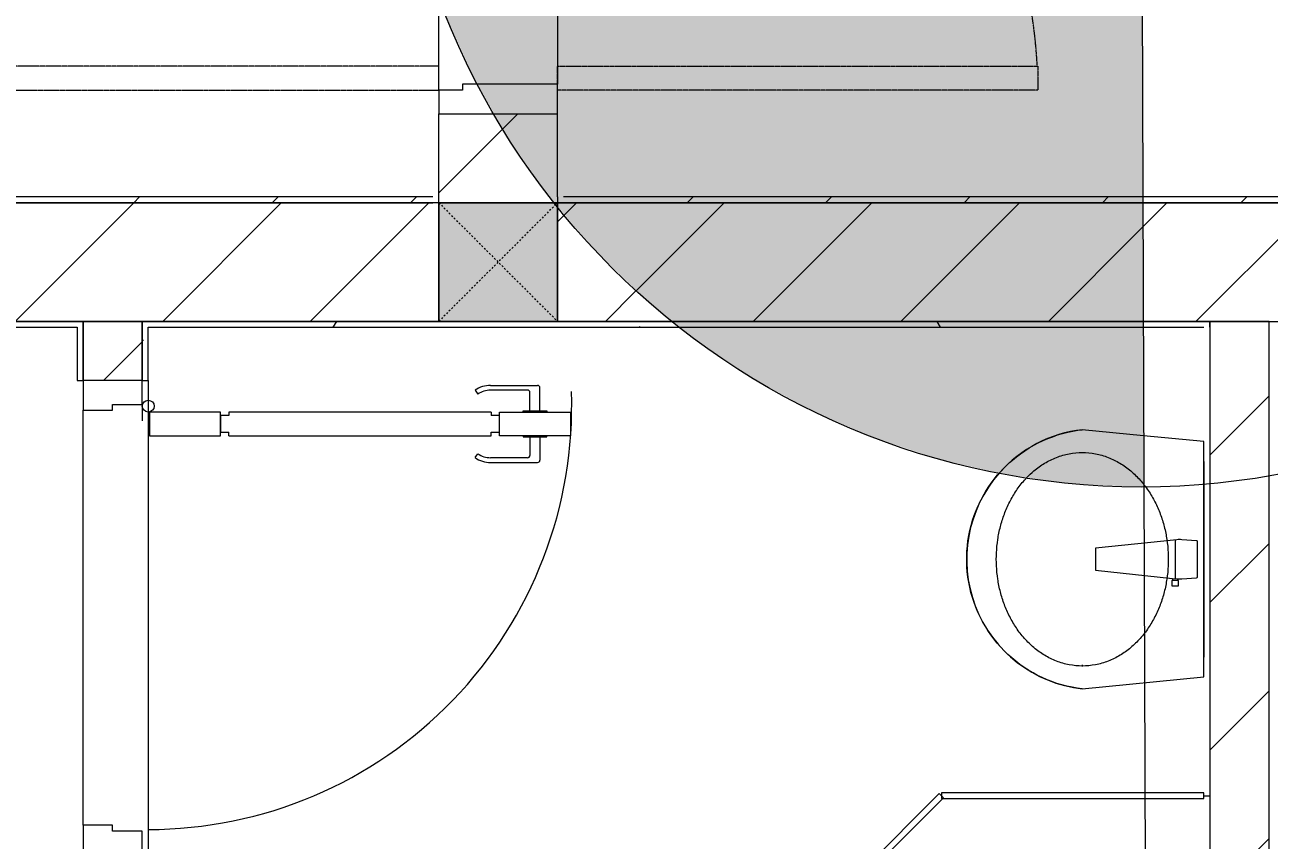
# Model space of a CAD drawing. Header units: millimetres. Extents: x -24439 to 198341, y -52871 to 149926.
# Drawn here: x 55755 to 57853, y 32462 to 33837 of the extents above; entities that cross this region are included whole.
import ezdxf

# ---------------------------------------------------------------- set-up
doc = ezdxf.new("R2010")
doc.units = ezdxf.units.MM
for name, pattern in [('Dash', [6, 3, -3]), ('Grid Line', [22.225, 12.7, -3.175, 3.175, -3.175]), ('NET VAN', [1.06, 0.53, -0.53])]:
    doc.linetypes.add(name, pattern=pattern)
for name, color, linetype, lineweight in [('0-1', 7, 'Continuous', 5), ('A-DETL-GENF-1', 9, 'Continuous', 9), ('A-DETL-GENF-2', 9, 'NET VAN', 9), ('A-DOOR', 31, 'Continuous', 9), ('A-DOOR-1', 9, 'Continuous', 9), ('A-DOOR-FRAM', 31, 'Continuous', 9), ('A-FLOR-1', 9, 'Continuous', 9), ('A-GLAZ-CURT-1', 9, 'Continuous', 9), ('A-WALL', 113, 'Continuous', 9), ('A-WALL-1', 253, 'Continuous', 18), ('A-WALL-2', 9, 'Continuous', 9), ('A-WALL-3', 113, 'Continuous', 18), ('A-WALL-PATT-1', 10, 'Continuous', 9), ('A-WALL-PATT-2', 9, 'Continuous', 9), ('A-WALL-PATT-3', 111, 'Continuous', 9), ('G-IMPT-1', 9, 'Continuous', 9), ('G-IMPT-6', 7, 'Continuous', 9), ('I-WALL-1', 253, 'Continuous', 18), ('I-WALL-2', 9, 'Continuous', 9), ('I-WALL-3', 2, 'Continuous', 18), ('P-SANR-FIXT-1', 9, 'Continuous', 9), ('P-SANR-FIXT-2', 221, 'Continuous', 9), ('S-COLS', 52, 'Continuous', 9), ('S-COLS-1', 254, 'Continuous', 5), ('S-COLS-4', 52, 'Continuous', 18), ('S-COLS-5', 52, 'Dash', 9), ('S-COLS-HDLN', 52, 'Dash', 9), ('S-GRID-1', 1, 'Grid Line', 9)]:
    doc.layers.add(name, color=color, linetype=linetype, lineweight=lineweight)
doc.layers.add('G-IMPT-4', color=9, linetype='Continuous', lineweight=9, transparency=0.5)
doc.styles.add('Arial_4', font='arial_0.ttf', dxfattribs={"height": 1000})
pattern_1 = [(45, (0, 0), (-124.4508, 124.4508), [])]
pattern_2 = [(45, (0, 0), (-116.67262, 116.67262), [])]
pattern_3 = [(0, (0, 0), (894.08, 223.52), [73.762, -596.798, 73.762, -596.798, -3576.32]), (0, (0, 0), (894.08, 223.52), [-1341.12, 73.762, -1267.358, 73.762, -596.798, -1564.64]), (0, (0, 0), (894.08, 223.52), [-3352.8, 73.762, -373.278, 73.762, -1043.838]), (120, (335.28, 111.76), (-640.614, 662.536), [73.762, -596.798, 73.762, -4173.118]), (120, (335.28, 111.76), (-640.614, 662.536), [-744.322, -596.798, 73.762, -1267.358, -2235.2]), (120, (335.28, 111.76), (-640.614, 662.536), [-2682.24, 73.762, -596.798, 73.762, -1490.878]), (120, (335.28, 111.76), (-640.614, 662.536), [-3426.562, -373.278, 73.762, -1043.838]), (240, (447.04, 558.8), (-253.466, -886.056), [73.762, -596.798, 73.762, -4173.118]), (240, (447.04, 558.8), (-253.466, -886.056), [-744.322, -596.798, 73.762, -1267.358, -2235.2]), (240, (447.04, 558.8), (-253.466, -886.056), [-2682.24, 73.762, -596.798, 73.762, -1490.878]), (240, (447.04, 558.8), (-253.466, -886.056), [-3426.562, -373.278, 73.762, -1043.838])]

# ---------------------------------------------------------------- blocks, each defined once
blk = doc.blocks.new('DOOR_CW_01 CANH MO-PANEL KINH - DIG_02-800x2200-CỬA NHÔM KÍNH-400864-TKCS_MB ĐỊNH VỊ CAO ĐỘ THIẾT KẾ')
at = {"layer": 'A-DETL-GENF-1'}
for p, q in [((-347, 772), (-307, 772)), ((-347, 652), (-347, 772)), ((-307, 772), (-307, 652)), ((-392, 637), (-392, 716.5)), ((-349, 720.5), (-388, 720.5)), ((-349, 731.8), (-347, 731.8)), ((-349, 692.2), (-349, 731.8)), ((-347, 692.2), (-347, 731.8)), ((-307, 692.2), (-307, 731.8)), ((-305, 731.8), (-307, 731.8)), ((-305, 692.2), (-305, 731.8)), ((-305, 720.5), (-266, 720.5)), ((-262, 637), (-262, 716.5)), ((-384, 699.5), (-384, 637)), ((-349, 703.5), (-380, 703.5)), ((-305, 703.5), (-274, 703.5)), ((-270, 699.5), (-270, 637)), ((-347, 692.2), (-349, 692.2)), ((-307, 692.2), (-305, 692.2)), ((-307, 652), (-347, 652)), ((-313, 652), (-341, 652)), ((-341, 652), (-341, 638)), ((-313, 638), (-313, 652)), ((-347, 638), (-341, 638)), ((-347, 638), (-347, 196)), ((-307, 638), (-313, 638)), ((-307, 196), (-307, 638)), ((-383.9, 611.2), (-377.3, 615.8)), ((-270.1, 611.2), (-276.7, 615.8)), ((-347, 196), (-341, 196)), ((-341, 196), (-341, 182)), ((-307, 196), (-313, 196)), ((-313, 182), (-313, 196)), ((-307, 182), (-347, 182)), ((-347, 182), (-347, 62)), ((-341, 182), (-313, 182)), ((-307, 62), (-307, 182)), ((-347, 62), (-307, 62))]:
    blk.add_line(p, q, dxfattribs=at)
blk.add_circle((-357, 60), 10, dxfattribs=at)
for centre, radius, start, end in [((-357, 60), 714, 360, 92), ((-388, 716.5), 4, 90, 180), ((-266, 716.5), 4, 0, 90), ((-380, 699.5), 4, 90, 180), ((-274, 699.5), 4, 0, 90), ((-347, 637), 45, 180, 215), ((-347, 637), 37, 180, 215), ((-307, 637), 37, 325, 0), ((-307, 637), 45, 325, 0)]:
    blk.add_arc(centre, radius, start, end, dxfattribs=at)
at = {"layer": 'A-DOOR-1'}
for p, q in [((-360, 50), (-400, 50)), ((-400, 50), (-400, -50)), ((-360, 0), (-360, 50)), ((-357, 50), (-332, 50)), ((400, 50), (360, 50)), ((360, 50), (360, 0)), ((400, -50), (400, 50)), ((-350, 0), (-360, 0)), ((-350, -50), (-350, 0)), ((360, 0), (350, 0)), ((350, 0), (350, -50)), ((-400, -50), (-350, -50)), ((350, -50), (400, -50))]:
    blk.add_line(p, q, dxfattribs=at)
blk = doc.blocks.new('bonruatreo - Chậu rửa-V14-TKCS_MB ĐỊNH VỊ CAO ĐỘ THIẾT KẾ')
at = {"layer": 'P-SANR-FIXT-1'}
for p, q in [((-218.6, 205), (-198.4, 0)), ((-177.8, 205), (-180.6, 205)), ((208.4, 101.6), (218.6, 205)), ((198.4, 0), (208.4, 101.6)), ((-198.4, 0), (198.4, 0)), ((165, 0), (-165, 0))]:
    blk.add_line(p, q, dxfattribs=at)
at = {"layer": 'P-SANR-FIXT-1', "flags": 128}
for points in [[(-218.6, 205), (-217.4, 213.7), (-215.9, 222.4), (-214, 231), (-211.8, 239.5), (-209.3, 247.9), (-206.4, 256.2), (-203.2, 264.4), (-199.6, 272.5), (-195.8, 280.4), (-191.6, 288.1), (-187.1, 295.7), (-182.3, 303.1), (-177.3, 310.3), (-171.9, 317.3), (-166.3, 324.1), (-160.4, 330.6), (-154.2, 336.9), (-147.8, 342.9), (-141.2, 348.7), (-134.3, 354.2), (-127.3, 359.4), (-120, 364.4), (-112.5, 369), (-104.9, 373.4), (-97.1, 377.4), (-89.1, 381.2), (-81, 384.6), (-72.7, 387.6), (-64.4, 390.4), (-55.9, 392.8), (-47.3, 394.8), (-38.7, 396.6), (-30, 397.9), (-21.3, 399), (-12.5, 399.6), (-3.7, 400), (5.1, 399.9), (13.9, 399.6), (22.6, 398.8), (31.4, 397.8), (40.1, 396.3), (48.7, 394.5), (57.2, 392.4), (65.7, 390), (74, 387.2), (82.2, 384.1), (90.3, 380.6), (98.3, 376.8), (106.1, 372.7), (113.7, 368.3), (121.1, 363.6), (128.4, 358.7), (135.4, 353.4), (142.2, 347.8), (145.4, 345.1)], [(145.4, 345.1), (148.8, 342), (155.2, 335.9), (161.3, 329.6)], [(163.1, 327.6), (167.2, 323), (172.8, 316.2), (178.1, 309.2), (183.1, 302), (187.8, 294.6), (192.2, 287), (196.4, 279.2), (200.2, 271.3), (203.7, 263.2), (206.8, 255), (209.7, 246.6), (212.2, 238.2), (214.3, 229.7), (216.1, 221.1), (217.6, 212.4), (218.6, 205)]]:
    blk.add_lwpolyline(points, dxfattribs=at)
at = {"layer": 'P-SANR-FIXT-1'}
for start, end in [(48.4935, 173.475), (6.525, 48.4935)]:
    blk.add_arc((0, 180), 220, start, end, dxfattribs=at)
for points, knots in [([(-180, 205), (-180, 212.4), (-178.6, 227.3), (-172.4, 248.8), (-162.5, 268.9), (-149.4, 287), (-133.8, 303), (-116.1, 316.6), (-96.9, 327.9), (-76.5, 336.8), (-55.2, 343.5), (-33.3, 347.9), (-11.2, 350.1), (11.1, 350.1), (33.3, 347.9), (55.2, 343.5), (76.5, 336.8), (96.9, 327.9), (116.1, 316.6), (129.6, 306.2), (136.5, 299.8), (138, 298.4)], [-1, -1, -1, -1, -0.9565217, -0.9130435, -0.8695652, -0.826087, -0.7826087, -0.7391304, -0.6956522, -0.6521739, -0.6086957, -0.5652174, -0.5217391, -0.4782609, -0.4347826, -0.3913043, -0.3478261, -0.3043478, -0.2608696, -0.2173913, -0.2054606, -0.2054606, -0.2054606, -0.2054606]), ([(138, 298.4), (141.9, 294.7), (150.7, 285.3), (162.5, 268.8), (172.4, 248.8), (178.6, 227.3), (180, 212.4), (180, 205)], [-0.2054606, -0.2054606, -0.2054606, -0.2054606, -0.173913, -0.1304348, -0.0869565, -0.0434783, 0, 0, 0, 0]), ([(125.8, 101.1), (122.6, 98.5), (113.3, 91.7), (96.9, 82.1), (76.5, 73.2), (55.2, 66.5), (33.3, 62.1), (11.1, 59.9), (-11.2, 59.9), (-33.3, 62.1), (-55.2, 66.5), (-76.5, 73.2), (-96.9, 82.1), (-116.1, 93.4), (-133.8, 107), (-149.4, 123), (-162.5, 141.1), (-172.4, 161.2), (-178.6, 182.7), (-180, 197.6), (-180, 205)], [-0.7631436, -0.7631436, -0.7631436, -0.7631436, -0.7391304, -0.6956522, -0.6521739, -0.6086957, -0.5652174, -0.5217391, -0.4782609, -0.4347826, -0.3913043, -0.3478261, -0.3043478, -0.2608696, -0.2173913, -0.173913, -0.1304348, -0.0869565, -0.0434783, 0, 0, 0, 0]), ([(180, 205), (180, 197.6), (178.6, 182.7), (172.4, 161.2), (162.5, 141.2), (149.5, 123), (136.7, 110), (128.5, 103.1), (125.8, 101.1)], [-1, -1, -1, -1, -0.9565217, -0.9130435, -0.8695652, -0.826087, -0.7826087, -0.7631436, -0.7631436, -0.7631436, -0.7631436])]:
    blk.add_open_spline(points, degree=3, knots=knots, dxfattribs=at)
at = {"layer": 'P-SANR-FIXT-2'}
for p, q in [((-18.5, 182.5), (-32.2, 52.9)), ((18.5, 182.5), (-18.5, 182.5)), ((33, 45.4), (18.5, 182.5)), ((-35.6, 54.2), (-44.7, 54.2)), ((-44.7, 54.2), (-44.7, 42.8)), ((-44.7, 42.8), (-35.6, 42.8)), ((-35.6, 52.9), (-35.6, 54.2)), ((-32.2, 52.9), (-35.6, 52.9)), ((-35.6, 44.2), (-35.6, 52.9)), ((-35.6, 42.8), (-35.6, 44.2)), ((-35.6, 44.2), (-33.1, 44.2)), ((-32.2, 52.9), (-33.1, 44.2)), ((32.7, 48.5), (-32.7, 48.5)), ((-33, 37.3), (-31.4, 12.2)), ((31.4, 12.2), (33, 37.3)), ((-30.2, 11), (30.2, 11))]:
    blk.add_line(p, q, dxfattribs=at)
for centre, radius, start, end in [((5.5, 41.4), 38.7, 175.8543, 186.034), ((-5.5, 41.4), 38.7, 353.966, 6.034), ((-30.1, 12.3), 1.3, 183.5997, 268.7722), ((30.1, 12.3), 1.3, 271.2278, 356.4003)]:
    blk.add_arc(centre, radius, start, end, dxfattribs=at)
blk = doc.blocks.new('System Panel - Glazed-921742-TKCS_MB ĐỊNH VỊ CAO ĐỘ THIẾT KẾ')
at = {"layer": 'A-GLAZ-CURT-1'}
for p, q in [((221.3, 5), (-221.3, 5)), ((-221.3, 5), (-221.3, -5)), ((221.3, -5), (221.3, 5)), ((-221.3, -5), (221.3, -5))]:
    blk.add_line(p, q, dxfattribs=at)
blk = doc.blocks.new('System Panel - Glazed-579379-TKCS_MB ĐỊNH VỊ CAO ĐỘ THIẾT KẾ')
at = {"layer": 'A-GLAZ-CURT-1'}
for p, q in [((350.6, 5), (-350.6, 5)), ((-350.6, 5), (-350.6, -5)), ((350.6, -5), (350.6, 5)), ((-350.6, -5), (350.6, -5))]:
    blk.add_line(p, q, dxfattribs=at)
blk = doc.blocks.new('NCV_TKTC_TANG 1_rvt-1-TKCS_MB ĐỊNH VỊ CAO ĐỘ THIẾT KẾ')
at = {"layer": 'A-WALL-PATT-1'}
h = blk.add_hatch(dxfattribs=at)
h.set_pattern_fill('FP_2', color=256, style=0, pattern_type=2)
h.set_pattern_definition(pattern_1)
h.paths.add_polyline_path([(55952.6, 31336.9), (55952.6, 32436.9), (55852.6, 32436.9), (55852.6, 31336.9)])
h.paths.add_polyline_path([(55902.6, 33236.9), (55952.6, 33236.9), (55952.6, 33336.9), (55852.6, 33336.9), (55852.6, 33236.9)])
h = blk.add_hatch(dxfattribs=at)
h.set_pattern_fill('FP_4', color=256, style=0, pattern_type=2)
h.set_pattern_definition(pattern_3)
h.paths.add_polyline_path([(55962.6, 31336.9), (55962.6, 32436.9), (55952.6, 32436.9), (55952.6, 31336.9)])
h.paths.add_polyline_path([(55952.6, 33236.9), (55962.6, 33236.9), (55962.6, 33336.9), (55952.6, 33336.9), (55952.6, 33236.9)])
h = blk.add_hatch(dxfattribs=at)
h.set_pattern_fill('FP_4', color=256, style=0, pattern_type=2)
h.set_pattern_definition(pattern_3)
h.paths.add_polyline_path([(56859.2, 33326.9), (56846.9, 33336.9), (55962.6, 33336.9), (55962.6, 33326.9), (56799.1, 33326.9)])
h.paths.add_polyline_path([(57752.6, 33326.9), (57752.6, 33336.9), (57640.3, 33336.9), (57641.2, 33326.9), (57742.6, 33326.9)])
h = blk.add_hatch(dxfattribs=at)
h.set_pattern_fill('FP_4', color=256, style=0, pattern_type=2)
h.set_pattern_definition(pattern_3)
h.paths.add_polyline_path([(57636.8, 33326.9), (57640.3, 33327.5), (57640.3, 33336.9), (56846.9, 33336.9), (56859.2, 33326.9), (57549.1, 33326.9)])
h = blk.add_hatch(dxfattribs=at)
h.set_pattern_fill('FP_2', color=256, style=0, pattern_type=2)
h.set_pattern_definition(pattern_1)
h.paths.add_polyline_path([(57848.4, 28936.9), (57852.6, 28936.9), (57852.6, 31236.9), (57752.6, 31236.9), (57752.6, 28936.9)])
h.paths.add_polyline_path([(57757.3, 31336.9), (57852.6, 31336.9), (57852.6, 33336.9), (57752.6, 33336.9), (57752.6, 31336.9)])
at = {"layer": 'A-WALL-PATT-2'}
h = blk.add_hatch(dxfattribs=at)
h.set_pattern_fill('FP_3', color=256, style=0, pattern_type=2)
h.set_pattern_definition(pattern_2)
h.paths.add_polyline_path([(52977.6, 33326.9), (55842.6, 33326.9), (55842.6, 33336.9), (52977.6, 33336.9)])
h = blk.add_hatch(dxfattribs=at)
h.set_pattern_fill('FP_3', color=256, style=0, pattern_type=2)
h.set_pattern_definition(pattern_2)
h.paths.add_polyline_path([(55842.6, 28936.9), (55852.6, 28936.9), (55852.6, 32436.9), (55842.6, 32436.9), (55842.6, 28946.9)])
h.paths.add_polyline_path([(55842.6, 33236.9), (55852.6, 33236.9), (55852.6, 33336.9), (55842.6, 33336.9), (55842.6, 33244.9)])
at = {"layer": 'A-FLOR-1'}
for p, q in [((55852.6, 32486.9), (55852.6, 33186.9)), ((57742.6, 32536.9), (57752.6, 32536.9))]:
    blk.add_line(p, q, dxfattribs=at)
at = {"layer": 'A-WALL-1'}
for p, q in [((55952.6, 33336.9), (55852.6, 33336.9)), ((57752.6, 33336.9), (57752.6, 31346.9)), ((57852.6, 33336.9), (57752.6, 33336.9)), ((57852.6, 31336.9), (57852.6, 33336.9))]:
    blk.add_line(p, q, dxfattribs=at)
at = {"layer": 'A-WALL-2'}
for p, q in [((55852.6, 33336.9), (55852.6, 33236.9)), ((55852.6, 33236.9), (55852.6, 33336.9)), ((55952.6, 33236.9), (55952.6, 33336.9)), ((55952.6, 33336.9), (55952.6, 33236.9)), ((55852.6, 32486.9), (55852.6, 33186.9))]:
    blk.add_line(p, q, dxfattribs=at)
at = {"layer": 'I-WALL-1'}
for p, q in [((55842.6, 33336.9), (52977.6, 33336.9)), ((55852.6, 33336.9), (55842.6, 33336.9)), ((55962.6, 33336.9), (55952.6, 33336.9)), ((56846.9, 33336.9), (55962.6, 33336.9)), ((57640.3, 33336.9), (56846.9, 33336.9)), ((57752.6, 33336.9), (57640.3, 33336.9)), ((57752.6, 33326.9), (57752.6, 33336.9)), ((52987.6, 33326.9), (55842.6, 33326.9)), ((55842.6, 33326.9), (55842.6, 33236.9)), ((55962.6, 33236.9), (55962.6, 33326.9)), ((55962.6, 33326.9), (56859.2, 33326.9)), ((56859.2, 33326.9), (57640.3, 33326.9)), ((57640.3, 33326.9), (57742.6, 33326.9)), ((55842.6, 33236.9), (55852.6, 33236.9)), ((55952.6, 33236.9), (55962.6, 33236.9))]:
    blk.add_line(p, q, dxfattribs=at)
at = {"layer": 'I-WALL-2'}
blk.add_line((55962.6, 33236.9), (55962.6, 32436.9), dxfattribs=at)
at = {"layer": 'A-DOOR-1', "rotation": 269.9999999999989}
blk.add_blockref('DOOR_CW_01 CANH MO-PANEL KINH - DIG_02-800x2200-CỬA NHÔM KÍNH-400864-TKCS_MB ĐỊNH VỊ CAO ĐỘ THIẾT KẾ', (55902.6, 32836.9), dxfattribs=at)
at = {"layer": 'A-GLAZ-CURT-1'}
for name, p, rotation in [('System Panel - Glazed-579379-TKCS_MB ĐỊNH VỊ CAO ĐỘ THIẾT KẾ', (57052.1, 32289), 225), ('System Panel - Glazed-921742-TKCS_MB ĐỊNH VỊ CAO ĐỘ THIẾT KẾ', (57521.3, 32536.9), 180)]:
    blk.add_blockref(name, p, dxfattribs=dict(at, rotation=rotation))
at = {"layer": 'P-SANR-FIXT-1', "rotation": 90.00000000000026}
blk.add_blockref('bonruatreo - Chậu rửa-V14-TKCS_MB ĐỊNH VỊ CAO ĐỘ THIẾT KẾ', (57742.6, 32935.6), dxfattribs=at)
blk = doc.blocks.new('FD_07 - FD_07-1700x2200-CỬA ĐI 2 CÁNH-V172-TKCS_MB ĐỊNH VỊ CAO ĐỘ THIẾT KẾ')
at = {"layer": 'A-DETL-GENF-2'}
for p, q in [((-810, 910), (-810, 100)), ((-770, 910), (-810, 910)), ((-770, 100), (-770, 910)), ((770, 100), (770, 910)), ((770, 910), (810, 910)), ((810, 910), (810, 100)), ((-810, 100), (-770, 100)), ((810, 100), (770, 100)), ((-810, -910), (-810, -100)), ((-810, -100), (-770, -100)), ((-770, -100), (-770, -910)), ((810, -100), (770, -100)), ((770, -100), (770, -910)), ((810, -910), (810, -100)), ((-770, -910), (-810, -910)), ((770, -910), (810, -910))]:
    blk.add_line(p, q, dxfattribs=at)
for centre, start, end in [((-810, 100), 0, 87.1694), ((810, 100), 92.8306, 180), ((-810, -100), 317.2039, 360), ((810, -100), 180, 267.1694), ((-810, -100), 272.8306, 317.2039)]:
    blk.add_arc(centre, 810, start, end, dxfattribs=at)
at = {"layer": 'A-DOOR'}
for p, q in [((-810, 100), (-650.8, 100)), ((-650.8, 100), (-221.7, 100)), ((-221.7, 100), (810, 100)), ((-221, -100), (-800, -100)), ((800, -100), (-221, -100))]:
    blk.add_line(p, q, dxfattribs=at)
at = {"layer": 'A-DOOR-FRAM'}
for p, q in [((-810, 100), (-850, 100)), ((-850, 100), (-850, 6.4)), ((-810, 60), (-810, 100)), ((850, 100), (810, 100)), ((810, 100), (810, 60)), ((850, -100), (850, 100)), ((-800, 60), (-810, 60)), ((-800, 34.8), (-800, 60)), ((810, 60), (800, 60)), ((800, 60), (800, -100)), ((-800, -100), (-800, 34.8)), ((-850, 6.4), (-850, -100)), ((-850, -100), (-800, -100)), ((800, -100), (850, -100))]:
    blk.add_line(p, q, dxfattribs=at)
blk = doc.blocks.new('G1_SOF - BO TRU - 200x200-V305-TKCS_MB ĐỊNH VỊ CAO ĐỘ THIẾT KẾ')
at = {"layer": 'S-COLS-HDLN'}
for p, q in [((-100, 100), (100, -100)), ((97.3, 97.3), (-100, -100)), ((100, 100), (97.3, 97.3))]:
    blk.add_line(p, q, dxfattribs=at)
blk = doc.blocks.new('NCV_TKCS_251209_TONG THE HIEN TRANG SAN DUONG - NCV_TKCS_HIEN TRANG_251209a_dwg-1612995-TKCS_MB ĐỊNH VỊ CAO ĐỘ THIẾT KẾ')
at = {"layer": 'G-IMPT-4'}
h = blk.add_hatch(color=256, dxfattribs=at)
h.paths.add_polyline_path([(563539474.5, 1144993946.4), (563539106.3, 1144995153.7), (563537899.1, 1144994785.5), (563537938.5, 1144994674.8), (563537988.1, 1144994568.4), (563538056.1, 1144994454.8), (563538115.7, 1144994371.5), (563538192.7, 1144994282.8), (563538277.7, 1144994201.6), (563538369.7, 1144994128.7), (563538468.2, 1144994064.7), (563538576.3, 1144994008.4), (563538679.1, 1144993966), (563538789.5, 1144993931.9), (563538902.6, 1144993908.1), (563539017.4, 1144993894.7), (563539133, 1144993891.8), (563539248.3, 1144993899.6), (563539362.5, 1144993917.8), (563539391.4, 1144993925.2)])
h.paths.add_polyline_path([(563539106.3, 1144995153.7), (563540313.5, 1144995521.9), (563540276, 1144995627.7), (563540229.2, 1144995729.8), (563540173.6, 1144995827.3), (563540109.5, 1144995919.5), (563540037.5, 1144996005.6), (563539958.1, 1144996085), (563539871.9, 1144996157), (563539779.7, 1144996221.1), (563539674.9, 1144996280.4), (563539565, 1144996329.5), (563539450.9, 1144996367.8), (563539333.6, 1144996395.2), (563539214.3, 1144996411.2), (563539094, 1144996415.7), (563538973.8, 1144996408.8), (563538854.8, 1144996390.5), (563538738.1, 1144996360.9), (563538925.4, 1144995746.6)])
at = {"layer": 'G-IMPT-1'}
blk.add_line((563538194.6, 1144998142.7), (563540017.9, 1144992164.6), dxfattribs=at)
blk.add_circle((563539106.3, 1144995153.7), 1262.1, dxfattribs=at)
at = {"layer": 'G-IMPT-6', "insert": (563539106.3, 1144996203.7), "char_height": 1000, "width": 3253.918, "attachment_point": 1, "line_spacing_factor": 0.941778, "style": 'Arial_4'}
blk.add_mtext('0.49', dxfattribs=at)
blk = doc.blocks.new('NCV_TKCS_251209_TONG THE HIEN TRANG SAN DUONG - NCV_TKCS_251209_TONG THE HIEN TRANG SAN DUONG-1605292-TKCS_MB ĐỊNH VỊ CAO ĐỘ THIẾT KẾ')
at = {"rotation": 343.2379237072182}
blk.add_blockref('NCV_TKCS_251209_TONG THE HIEN TRANG SAN DUONG - NCV_TKCS_HIEN TRANG_251209a_dwg-1612995-TKCS_MB ĐỊNH VỊ CAO ĐỘ THIẾT KẾ', (-869777547.7, -933796958.8), dxfattribs=at)

msp = doc.modelspace()

# ---------------------------------------------------------------- hatches: boundary and pattern name
at = {"layer": 'A-WALL-PATT-3'}
h = msp.add_hatch(dxfattribs=at)
h.set_pattern_fill('FP_1', color=256, style=0, pattern_type=2)
h.set_pattern_definition(pattern_1)
h.paths.add_polyline_path([(56452.6, 33536.9), (56647.6, 33536.9), (56625.3, 33566.1), (56568.9, 33647), (56546.1, 33687.1), (56452.6, 33687.1)])
h.paths.add_polyline_path([(56452.6, 35387.1), (56652.6, 35387.1), (56652.6, 35537.4), (56452.6, 35537.4), (56452.6, 35527.4)])
h = msp.add_hatch(dxfattribs=at)
h.set_pattern_fill('FP_1', color=256, style=0, pattern_type=2)
h.set_pattern_definition(pattern_1)
h.paths.add_polyline_path([(56647.6, 33536.9), (56652.6, 33536.9), (56652.6, 33687.1), (56546.1, 33687.1), (56568.9, 33647), (56639.7, 33546.3)])
h = msp.add_hatch(dxfattribs=at)
h.set_pattern_fill('FP_8', color=256, style=0, pattern_type=2)
h.set_pattern_definition(pattern_2)
h.paths.add_polyline_path([(56442.6, 33536.9), (56442.6, 33546.9), (52427.6, 33546.9), (52427.6, 33536.9), (56193.9, 33536.9)])
h.paths.add_polyline_path([(44452.6, 33536.9), (51337.6, 33536.9), (51337.6, 33546.9), (44452.6, 33546.9)])
h = msp.add_hatch(dxfattribs=at)
h.set_pattern_fill('FP_8', color=256, style=0, pattern_type=2)
h.set_pattern_definition(pattern_2)
h.paths.add_polyline_path([(56719, 33536.9), (57639.6, 33536.9), (57639.5, 33546.9), (56652.6, 33546.9), (56652.6, 33536.9), (56711.8, 33536.9)])
h = msp.add_hatch(dxfattribs=at)
h.set_pattern_fill('FP_8', color=256, style=0, pattern_type=2)
h.set_pattern_definition(pattern_2)
h.paths.add_polyline_path([(80552.6, 33536.9), (80552.6, 33546.9), (70567.6, 33546.9), (70567.6, 33536.9), (80402.5, 33536.9)])
h.paths.add_polyline_path([(60627.6, 33536.9), (67737.6, 33536.9), (67737.6, 33546.9), (60627.6, 33546.9)])
h.paths.add_polyline_path([(58009.5, 33536.9), (59537.6, 33536.9), (59535.4, 33546.9), (57639.5, 33546.9), (57641.2, 33536.9)])
h.paths.add_polyline_path([(69377.6, 33536.9), (69477.6, 33536.9), (69475.4, 33546.9), (68827.6, 33546.9), (68827.6, 33536.9), (68927.6, 33536.9)])
h = msp.add_hatch(dxfattribs=at)
h.set_pattern_fill('FP_1', color=256, style=0, pattern_type=2)
h.set_pattern_definition(pattern_1)
h.paths.add_polyline_path([(56846.9, 33336.9), (56792.4, 33381.9), (56711.8, 33460.9), (56652.6, 33531.1), (56652.6, 33336.9), (56799.1, 33336.9)])
h.paths.add_polyline_path([(52927.6, 33336.9), (56452.6, 33336.9), (56452.6, 33536.9), (52927.6, 33536.9)])
h.paths.add_polyline_path([(60727.6, 33336.9), (60727.6, 33536.9), (60627.6, 33536.9), (60627.6, 33336.9)])
h.paths.add_polyline_path([(57640.3, 33336.9), (59537.6, 33336.9), (59537.6, 33536.9), (57639.6, 33536.9), (57639.8, 33460.2)])
h = msp.add_hatch(dxfattribs=at)
h.set_pattern_fill('FP_1', color=256, style=0, pattern_type=2)
h.set_pattern_definition(pattern_1)
h.paths.add_polyline_path([(57640.3, 33336.9), (57639.6, 33536.9), (56652.6, 33536.9), (56652.6, 33531.1), (56711.8, 33460.9), (56799.1, 33375.9), (56846.9, 33336.9), (57636.8, 33336.9)])
at = {"layer": 'S-COLS-1'}
msp.add_hatch(color=256, dxfattribs=at).paths.add_polyline_path([(56452.6, 33336.9), (56652.6, 33336.9), (56652.6, 33536.9), (56452.6, 33536.9)])

# ---------------------------------------------------------------- linework, layer by layer
at = {"layer": 'A-WALL'}
for p, q in [((56452.6, 33727.1), (56452.6, 35347.1)), ((56652.6, 35337.1), (56652.6, 33737.1)), ((56452.6, 33336.9), (56452.6, 33687.1)), ((56652.6, 33546.9), (56652.6, 33687.1)), ((56442.6, 33536.9), (52927.6, 33536.9)), ((52927.6, 33536.9), (56442.6, 33536.9)), ((59537.6, 33536.9), (56652.6, 33536.9)), ((56652.6, 33536.9), (56652.6, 33336.9)), ((56652.6, 33536.9), (59537.6, 33536.9))]:
    msp.add_line(p, q, dxfattribs=at)
at = {"layer": 'A-WALL-3'}
for p, q in [((56452.6, 33536.9), (56652.6, 33536.9)), ((52927.6, 33336.9), (56452.6, 33336.9)), ((56652.6, 33336.9), (59537.6, 33336.9))]:
    msp.add_line(p, q, dxfattribs=at)
at = {"layer": 'I-WALL-3'}
for p, q in [((56442.6, 33546.9), (52427.6, 33546.9)), ((56652.6, 33546.9), (56652.6, 33536.9)), ((59537.6, 33546.9), (56662.6, 33546.9))]:
    msp.add_line(p, q, dxfattribs=at)
at = {"layer": 'S-COLS'}
for p, q in [((56452.6, 33536.9), (56452.6, 33336.9)), ((56652.6, 33531.1), (56652.6, 33536.9)), ((56652.6, 33336.9), (56652.6, 33531.1))]:
    msp.add_line(p, q, dxfattribs=at)
at = {"layer": 'S-COLS-4'}
for p, q in [((56647.6, 33536.9), (56452.6, 33536.9)), ((56652.6, 33536.9), (56647.6, 33536.9)), ((56452.6, 33336.9), (56652.6, 33336.9))]:
    msp.add_line(p, q, dxfattribs=at)
at = {"layer": 'S-GRID-1'}
msp.add_line((131551.8, 33536.9), (29351.8, 33536.9), dxfattribs=at)

# ---------------------------------------------------------------- block references
at = {"layer": '0-1'}
msp.add_blockref('NCV_TKTC_TANG 1_rvt-1-TKCS_MB ĐỊNH VỊ CAO ĐỘ THIẾT KẾ', (0, 0), dxfattribs=at)
at = {"layer": 'A-DETL-GENF-2'}
msp.add_blockref('NCV_TKCS_251209_TONG THE HIEN TRANG SAN DUONG - NCV_TKCS_251209_TONG THE HIEN TRANG SAN DUONG-1605292-TKCS_MB ĐỊNH VỊ CAO ĐỘ THIẾT KẾ', (26103.5, 9888.2), dxfattribs=at)
at = {"layer": 'A-DOOR', "rotation": 90}
msp.add_blockref('FD_07 - FD_07-1700x2200-CỬA ĐI 2 CÁNH-V172-TKCS_MB ĐỊNH VỊ CAO ĐỘ THIẾT KẾ', (56552.6, 34537.1), dxfattribs=at)
at = {"layer": 'S-COLS-5'}
msp.add_blockref('G1_SOF - BO TRU - 200x200-V305-TKCS_MB ĐỊNH VỊ CAO ĐỘ THIẾT KẾ', (56552.6, 33436.9), dxfattribs=at)

doc.saveas('drawing.dxf')
